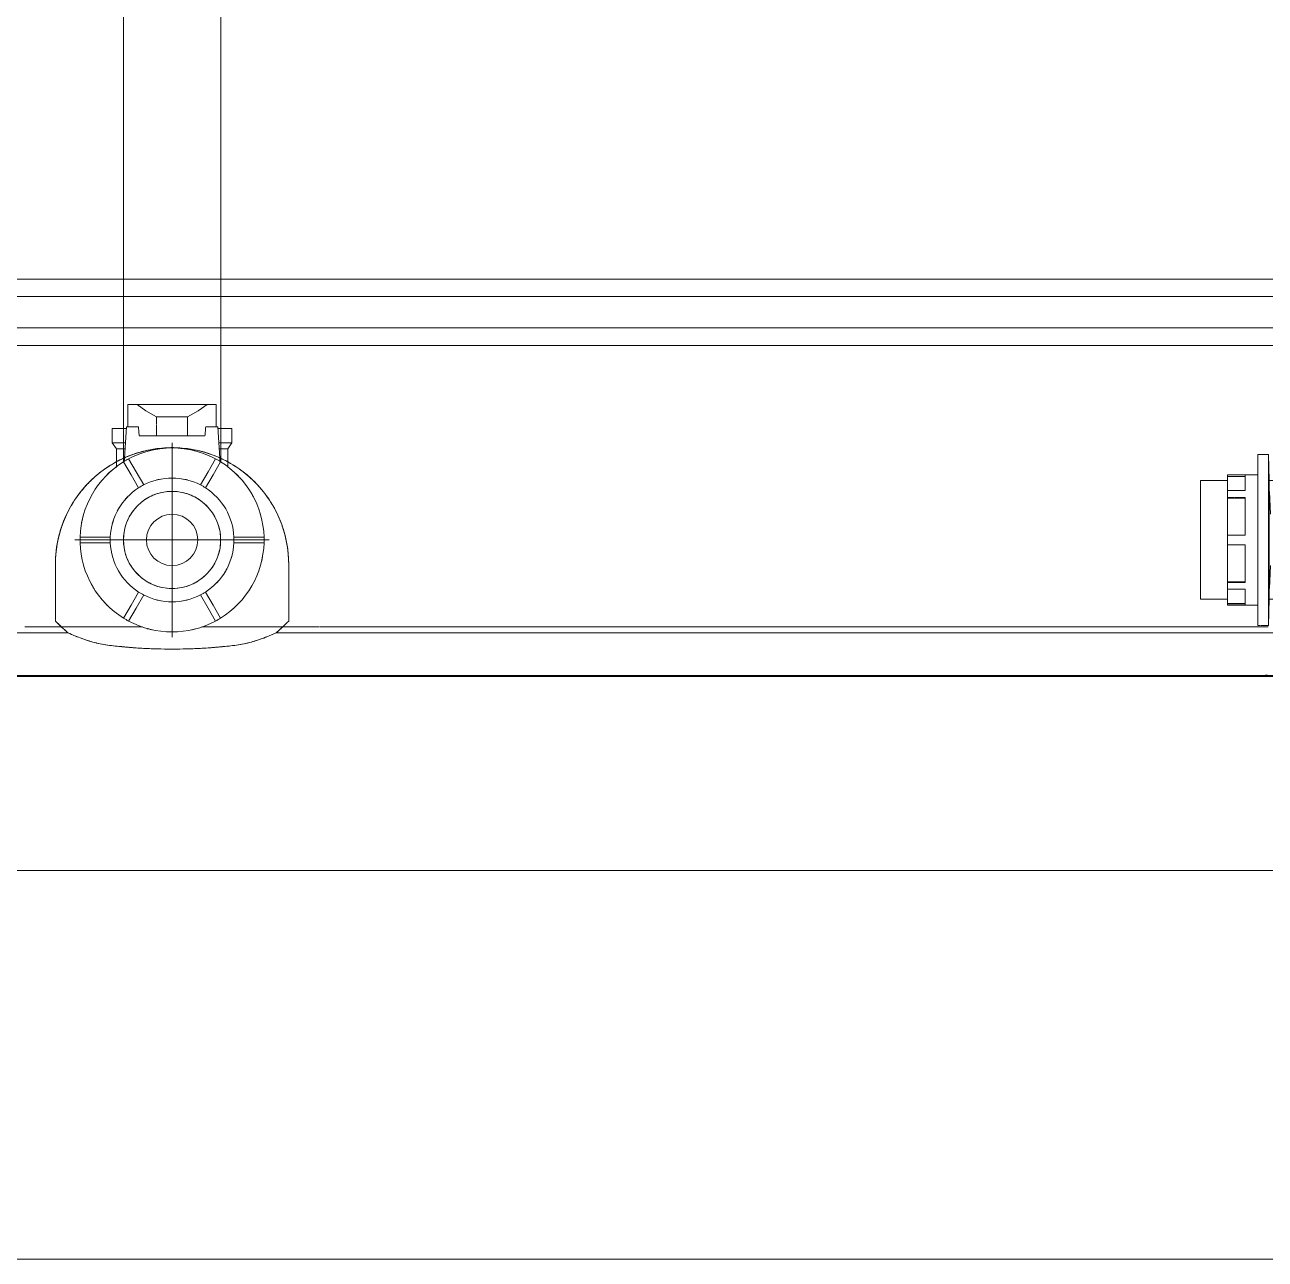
# Model space of a CAD drawing. Header units: metres. Extents: x 15 to 69.3, y -12.4 to 16.4.
# Drawn here: x 25.95 to 26.588, y 2.45 to 3.085 of the extents above; entities that cross this region are included whole.
import ezdxf

# ---------------------------------------------------------------- set-up
doc = ezdxf.new("R2010")
doc.units = ezdxf.units.M
doc.layers.add('1095_ARQ_BASE_COBERTA_dwg', color=7, linetype='Continuous', lineweight=5, true_color=0x767676)
doc.layers.add('A-FLOR', color=7, linetype='Continuous', lineweight=9, true_color=0x007f00)
for name, color, linetype, lineweight in [('A-WALL', 7, 'Continuous', 9), ('KIRYA - PAREDE', 7, 'Continuous', 40), ('KIRYA - PAREDE VISTA', 7, 'Continuous', 15), ('KIRYA - PISO', 7, 'Continuous', 5), ('P-PIPE', 7, 'Continuous', 5), ('P-PIPE-CNTR', 7, 'Continuous', 5), ('P-SANR-FIXT', 7, 'Continuous', 5), ('VEGETAÇÃO', 7, 'Continuous', 5)]:
    doc.layers.add(name, color=color, linetype=linetype, lineweight=lineweight)

# ---------------------------------------------------------------- blocks, each defined once
blk = doc.blocks.new('1095_ARQ_BASE_COBERTA_dwg_A$C015C14DD-V19-AA')
at = {"layer": 'VEGETAÇÃO'}
for p, q in [((-14.60101, 2.75), (-14.94058, 2.75)), ((-14.56266, 2.75), (-14.76231, 2.75)), ((-14.60101, 2.75), (-14.49532, 2.75))]:
    blk.add_line(p, q, dxfattribs=at)
at = {"layer": 'VEGETAÇÃO', "flags": 128}
for points in [[(-15.21619, 2.75), (-14.941, 2.75), (-14.66674, 2.75)], [(-15.15952, 2.75), (-14.88434, 2.75), (-14.61008, 2.75)], [(-15.08296, 2.75), (-14.97878, 2.75), (-14.6392, 2.75)], [(-15.04519, 2.75), (-14.941, 2.75), (-14.60143, 2.75)], [(-15.03503, 2.75), (-14.69545, 2.75), (-14.96971, 2.75)], [(-14.98952, 2.75), (-14.71434, 2.75), (-14.44008, 2.75)], [(-14.98852, 2.75), (-14.88434, 2.75), (-14.54476, 2.75)], [(-14.70989, 2.75), (-14.98415, 2.75), (-14.64457, 2.75)], [(-14.98008, 2.75), (-14.70489, 2.75), (-14.43063, 2.75)], [(-14.97836, 2.75), (-14.63878, 2.75), (-14.91304, 2.75)], [(-14.97064, 2.75), (-14.69545, 2.75), (-14.42119, 2.75)], [(-14.68678, 2.75), (-14.96197, 2.75), (-14.85628, 2.75)], [(-14.68771, 2.75), (-14.96197, 2.75), (-14.62239, 2.75)], [(-14.66582, 2.75), (-14.941, 2.75), (-14.83532, 2.75)], [(-14.94058, 2.75), (-14.60101, 2.75), (-14.87527, 2.75)], [(-14.91397, 2.75), (-14.63878, 2.75), (-14.36452, 2.75)], [(-14.83785, 2.75), (-14.56266, 2.75), (-14.90224, 2.75)], [(-14.62023, 2.75), (-14.89541, 2.75), (-14.78973, 2.75)], [(-14.62116, 2.75), (-14.89541, 2.75), (-14.55584, 2.75)], [(-14.60915, 2.75), (-14.88434, 2.75), (-14.77865, 2.75)], [(-14.87619, 2.75), (-14.60101, 2.75), (-14.32675, 2.75)], [(-14.87619, 2.75), (-14.60101, 2.75), (-14.32675, 2.75)], [(-14.87527, 2.75), (-14.60101, 2.75), (-14.70519, 2.75)], [(-14.85558, 2.75), (-14.51601, 2.75), (-14.79027, 2.75)], [(-14.66685, 2.75), (-14.56266, 2.75), (-14.83692, 2.75)], [(-14.81852, 2.75), (-14.71434, 2.75), (-14.37476, 2.75)], [(-14.80908, 2.75), (-14.70489, 2.75), (-14.36532, 2.75)], [(-14.79963, 2.75), (-14.69545, 2.75), (-14.35587, 2.75)], [(-14.79892, 2.75), (-14.45934, 2.75), (-14.7336, 2.75)], [(-14.79892, 2.75), (-14.45934, 2.75), (-14.7336, 2.75)], [(-14.79119, 2.75), (-14.51601, 2.75), (-14.24175, 2.75)], [(-14.48713, 2.75), (-14.76231, 2.75), (-14.65663, 2.75)], [(-14.48805, 2.75), (-14.76231, 2.75), (-14.42274, 2.75)], [(-14.74297, 2.75), (-14.63878, 2.75), (-14.29921, 2.75)], [(-14.73453, 2.75), (-14.45934, 2.75), (-14.18508, 2.75)], [(-14.73453, 2.75), (-14.45934, 2.75), (-14.18508, 2.75)], [(-14.73281, 2.75), (-14.39323, 2.75), (-14.66749, 2.75)], [(-14.66038, 2.75), (-14.38519, 2.75), (-14.72477, 2.75)], [(-14.72336, 2.75), (-14.38379, 2.75), (-14.65805, 2.75)], [(-14.43915, 2.75), (-14.71434, 2.75), (-14.60865, 2.75)], [(-14.70519, 2.75), (-14.60101, 2.75), (-14.26143, 2.75)], [(-14.42971, 2.75), (-14.70489, 2.75), (-14.59921, 2.75)], [(-14.42026, 2.75), (-14.69545, 2.75), (-14.58976, 2.75)], [(-14.69503, 2.75), (-14.35545, 2.75), (-14.62971, 2.75)], [(-14.61601, 2.75), (-14.34083, 2.75), (-14.6804, 2.75)], [(-14.61601, 2.75), (-14.34083, 2.75), (-14.6804, 2.75)], [(-14.66842, 2.75), (-14.39323, 2.75), (-14.11897, 2.75)], [(-14.48938, 2.75), (-14.38519, 2.75), (-14.65945, 2.75)], [(-14.65897, 2.75), (-14.38379, 2.75), (-14.10953, 2.75)], [(-14.3636, 2.75), (-14.63878, 2.75), (-14.5331, 2.75)], [(-14.63064, 2.75), (-14.35545, 2.75), (-14.08119, 2.75)], [(-14.62019, 2.75), (-14.51601, 2.75), (-14.17643, 2.75)], [(-14.44501, 2.75), (-14.34083, 2.75), (-14.61509, 2.75)], [(-14.44501, 2.75), (-14.34083, 2.75), (-14.61509, 2.75)], [(-14.61003, 2.75), (-14.27045, 2.75), (-14.54471, 2.75)], [(-14.26143, 2.75), (-14.60101, 2.75), (-14.32582, 2.75)], [(-14.32582, 2.75), (-14.60101, 2.75), (-14.49532, 2.75)], [(-14.60059, 2.75), (-14.26101, 2.75), (-14.53527, 2.75)], [(-14.52728, 2.75), (-14.25209, 2.75), (-14.59167, 2.75)], [(-14.56353, 2.75), (-14.45934, 2.75), (-14.11976, 2.75)], [(-14.56353, 2.75), (-14.45934, 2.75), (-14.11976, 2.75)], [(-14.56281, 2.75), (-14.22323, 2.75), (-14.49749, 2.75)], [(-14.28748, 2.75), (-14.56266, 2.75), (-14.45698, 2.75)], [(-14.2884, 2.75), (-14.56266, 2.75), (-14.22309, 2.75)], [(-14.54048, 2.75), (-14.49611, 2.75), (-14.56266, 2.75)], [(-14.54564, 2.75), (-14.27045, 2.75), (-13.99619, 2.75)], [(-14.5362, 2.75), (-14.26101, 2.75), (-13.98675, 2.75)], [(-14.35628, 2.75), (-14.25209, 2.75), (-14.52635, 2.75)], [(-14.24082, 2.75), (-14.51601, 2.75), (-14.41032, 2.75)], [(-14.49842, 2.75), (-14.22323, 2.75), (-13.94897, 2.75)], [(-14.49741, 2.75), (-14.39323, 2.75), (-14.05365, 2.75)], [(-14.48797, 2.75), (-14.38379, 2.75), (-14.04421, 2.75)], [(-14.45964, 2.75), (-14.35545, 2.75), (-14.01588, 2.75)], [(-14.18415, 2.75), (-14.45934, 2.75), (-14.35366, 2.75)], [(-14.18415, 2.75), (-14.45934, 2.75), (-14.35366, 2.75)], [(-14.44948, 2.75), (-14.1099, 2.75), (-14.38416, 2.75)], [(-14.11804, 2.75), (-14.39323, 2.75), (-14.28755, 2.75)], [(-14.11001, 2.75), (-14.38519, 2.75), (-14.27951, 2.75)], [(-14.11093, 2.75), (-14.38519, 2.75), (-14.04562, 2.75)], [(-14.38509, 2.75), (-14.1099, 2.75), (-13.83564, 2.75)], [(-14.1086, 2.75), (-14.38379, 2.75), (-14.2781, 2.75)], [(-14.37464, 2.75), (-14.27045, 2.75), (-13.93088, 2.75)], [(-14.30544, 2.75), (-14.03026, 2.75), (-14.36983, 2.75)], [(-14.36519, 2.75), (-14.26101, 2.75), (-13.92143, 2.75)], [(-14.08027, 2.75), (-14.35545, 2.75), (-14.24977, 2.75)], [(-14.06564, 2.75), (-14.34083, 2.75), (-14.23514, 2.75)], [(-14.06657, 2.75), (-14.34083, 2.75), (-14.00125, 2.75)], [(-14.06564, 2.75), (-14.34083, 2.75), (-14.23514, 2.75)], [(-14.06657, 2.75), (-14.34083, 2.75), (-14.00125, 2.75)], [(-14.32742, 2.75), (-14.22323, 2.75), (-13.88366, 2.75)], [(-14.13444, 2.75), (-14.03026, 2.75), (-14.30452, 2.75)], [(-13.99527, 2.75), (-14.27045, 2.75), (-14.16477, 2.75)], [(-13.98582, 2.75), (-14.26101, 2.75), (-14.15532, 2.75)], [(-13.97691, 2.75), (-14.25209, 2.75), (-14.14641, 2.75)], [(-13.97783, 2.75), (-14.25209, 2.75), (-13.91252, 2.75)], [(-13.94805, 2.75), (-14.22323, 2.75), (-14.11755, 2.75)], [(-14.21408, 2.75), (-14.1099, 2.75), (-13.77032, 2.75)], [(-13.83471, 2.75), (-14.1099, 2.75), (-14.00421, 2.75)]]:
    blk.add_lwpolyline(points, dxfattribs=at)
blk = doc.blocks.new('1095_ARQ_BASE_COBERTA_dwg-3608433-AA')
at = {"layer": 'KIRYA - PAREDE'}
blk.add_line((-13.86098, 2.75), (-15.98629, 2.75), dxfattribs=at)
at = {"layer": 'KIRYA - PAREDE VISTA'}
for p, q in [((-13.46031, 2.75), (-15.98629, 2.75)), ((-14.71362, 2.75), (-14.01362, 2.75)), ((-14.01362, 2.75), (-14.71362, 2.75)), ((-14.61362, 2.75), (-14.11362, 2.75)), ((-14.11362, 2.75), (-14.61362, 2.75)), ((-14.35218, 2.75), (-14.52125, 2.75)), ((-14.18311, 2.75), (-14.52125, 2.75)), ((-14.35218, 2.75), (-14.52125, 2.75)), ((-14.18311, 2.75), (-14.52125, 2.75)), ((-14.18311, 2.75), (-14.35218, 2.75)), ((-14.18311, 2.75), (-14.35218, 2.75)), ((-14.09111, 2.75), (-11.81796, 2.75)), ((-11.81796, 2.75), (-14.07019, 2.75))]:
    blk.add_line(p, q, dxfattribs=at)
at = {"layer": 'KIRYA - PAREDE VISTA', "color": 253, "true_color": 0xa6a6a6}
for p, q in [((-14.58614, 2.75), (-15.18542, 2.75)), ((-15.1645, 2.75), (-14.58614, 2.75)), ((-14.58599, 2.75), (-14.09111, 2.75)), ((-14.07019, 2.75), (-14.58599, 2.75))]:
    blk.add_line(p, q, dxfattribs=at)
at = {"layer": 'KIRYA - PISO'}
for p, q in [((-11.81764, 2.75), (-15.98641, 2.75)), ((-11.81796, 2.75), (-15.98629, 2.75)), ((-11.81796, 2.75), (-15.98629, 2.75)), ((-11.81796, 2.75), (-15.98629, 2.75)), ((-11.81796, 2.75), (-15.98629, 2.75)), ((-11.8178, 2.75), (-15.5673, 2.75))]:
    blk.add_line(p, q, dxfattribs=at)
at = {"layer": 'KIRYA - PISO', "flags": 128}
blk.add_lwpolyline([(-11.81796, 2.75), (-15.81001, 2.75), (-15.98629, 2.75)], dxfattribs=at)
blk.add_blockref('1095_ARQ_BASE_COBERTA_dwg_A$C015C14DD-V19-AA', (0, 0))
blk = doc.blocks.new('Caixa d_água de polietileno 1000 a 5000 Litros - Fortlev - 1000 L-3619391-AA')
at = {"layer": 'P-SANR-FIXT', "color": 254, "true_color": 0xd2d2d2}
for p, q in [((-14.08479, 2.95423), (-15.07896, 2.95423)), ((-14.67039, 2.95423), (-14.79599, 2.95423)), ((-14.58522, 2.95423), (-14.67039, 2.95423)), ((-14.03085, 2.95423), (-14.58522, 2.95423)), ((-14.05503, 2.95423), (-14.08479, 2.95423)), ((-15.20784, 2.92914), (-14.66919, 2.92914)), ((-15.20784, 2.92914), (-14.24796, 2.92914)), ((-14.66919, 2.92914), (-14.62781, 2.92914)), ((-14.62781, 2.92914), (-14.42511, 2.92914)), ((-14.42511, 2.92914), (-14.34983, 2.92914)), ((-14.34983, 2.92914), (-14.31422, 2.92914)), ((-14.31422, 2.92914), (-14.13985, 2.92914)), ((-14.24796, 2.92914), (-14.16346, 2.92914)), ((-14.16346, 2.92914), (-14.09736, 2.92914)), ((-14.13985, 2.92914), (-14.09736, 2.92914)), ((-14.09732, 2.92914), (-14.08434, 2.92914)), ((-14.09732, 2.92914), (-14.04777, 2.92914)), ((-14.08434, 2.92914), (-14.05368, 2.92914)), ((-14.68781, 2.80748), (-14.68781, 2.77823)), ((-14.56781, 2.77823), (-14.56781, 2.80748)), ((-14.68481, 2.77534), (-14.70353, 2.77534)), ((-14.68481, 2.77534), (-14.70353, 2.77534)), ((-14.64314, 2.77534), (-14.68467, 2.77534)), ((-14.64314, 2.77534), (-14.68467, 2.77534)), ((-14.57094, 2.77534), (-14.61248, 2.77534)), ((-14.58567, 2.77534), (-14.61248, 2.77534)), ((-14.57094, 2.77534), (-14.58567, 2.77534)), ((-14.55339, 2.77534), (-14.5708, 2.77534)), ((-14.55339, 2.77534), (-14.5708, 2.77534)), ((-14.55208, 2.77534), (-14.55315, 2.77534)), ((-14.55208, 2.77534), (-14.55315, 2.77534)), ((-14.07911, 2.77534), (-14.55179, 2.77534)), ((-14.54377, 2.77534), (-14.55179, 2.77534)), ((-14.31019, 2.77534), (-14.54377, 2.77534)), ((-14.10294, 2.77534), (-14.31019, 2.77534)), ((-14.08902, 2.77534), (-14.10294, 2.77534)), ((-14.07911, 2.77534), (-14.08902, 2.77534)), ((-14.06752, 2.77534), (-14.07886, 2.77534)), ((-14.06752, 2.77534), (-14.07886, 2.77534)), ((-14.06397, 2.77534), (-14.0673, 2.77534)), ((-14.06397, 2.77534), (-14.0673, 2.77534))]:
    blk.add_line(p, q, dxfattribs=at)
at = {"layer": 'P-SANR-FIXT', "color": 8, "true_color": 0x808080}
for p, q in [((-15.24281, 2.94521), (-14.01281, 2.94521)), ((-14.02981, 2.92), (-15.2258, 2.92)), ((-14.68135, 2.77225), (-15.20781, 2.77225)), ((-14.04781, 2.77225), (-14.57426, 2.77225))]:
    blk.add_line(p, q, dxfattribs=at)
at = {"layer": 'P-SANR-FIXT', "color": 7, "true_color": 0xf9f9f9}
for p, q in [((-15.07463, 2.94521), (-14.49708, 2.94521)), ((-14.49708, 2.94521), (-14.35787, 2.94521)), ((-14.35778, 2.94521), (-14.33307, 2.94521)), ((-14.33307, 2.94521), (-14.03772, 2.94521)), ((-14.62781, 2.92), (-14.83678, 2.92)), ((-14.0546, 2.92), (-14.62781, 2.92)), ((-14.68781, 2.77823), (-14.68781, 2.80748)), ((-14.56781, 2.80748), (-14.56781, 2.77823)), ((-14.68135, 2.77225), (-14.95491, 2.77225)), ((-14.55072, 2.77225), (-14.57426, 2.77225)), ((-14.36389, 2.77225), (-14.55056, 2.77225)), ((-14.21594, 2.77225), (-14.36389, 2.77225)), ((-14.0813, 2.77225), (-14.21589, 2.77225)), ((-14.07803, 2.77225), (-14.08111, 2.77225)), ((-14.06579, 2.77225), (-14.07785, 2.77225))]:
    blk.add_line(p, q, dxfattribs=at)
at = {"layer": 'P-SANR-FIXT', "color": 7, "true_color": 0xf9f9f9, "flags": 128}
for points in [[(-14.68781, 2.80748), (-14.68781, 2.79286), (-14.68781, 2.77823)], [(-14.56781, 2.77823), (-14.56781, 2.79286), (-14.56781, 2.80748)]]:
    blk.add_lwpolyline(points, dxfattribs=at)
at = {"layer": 'P-SANR-FIXT', "color": 8, "true_color": 0x808080, "flags": 128}
for points in [[(-14.68781, 2.77823), (-14.68781, 2.79286), (-14.68781, 2.80748)], [(-14.56781, 2.80748), (-14.56781, 2.79286), (-14.56781, 2.77823)], [(-14.06451, 2.75065), (-14.06549, 2.75045), (-14.06648, 2.75028), (-14.06747, 2.75015), (-14.06846, 2.75006), (-14.06946, 2.75001), (-14.07019, 2.75)], [(-14.72258, 2.75), (-14.70053, 2.75), (-14.67837, 2.75), (-14.65612, 2.75), (-14.63383, 2.75), (-14.61152, 2.75), (-14.58925, 2.75), (-14.56703, 2.75), (-14.54492, 2.75), (-14.52293, 2.75), (-14.50111, 2.75), (-14.4795, 2.75), (-14.45812, 2.75), (-14.43702, 2.75), (-14.41622, 2.75), (-14.39576, 2.75), (-14.37566, 2.75), (-14.35598, 2.75), (-14.33672, 2.75), (-14.31794, 2.75), (-14.29965, 2.75), (-14.28188, 2.75), (-14.26467, 2.75), (-14.24804, 2.75), (-14.23201, 2.75), (-14.21662, 2.75), (-14.20189, 2.75), (-14.18784, 2.75), (-14.17449, 2.75), (-14.16187, 2.75), (-14.14999, 2.75), (-14.13888, 2.75), (-14.12855, 2.75), (-14.11901, 2.75), (-14.1103, 2.75), (-14.10241, 2.75), (-14.09536, 2.75), (-14.08916, 2.75), (-14.08382, 2.75), (-14.07936, 2.75), (-14.07577, 2.75), (-14.07306, 2.75), (-14.07125, 2.75), (-14.07032, 2.75), (-14.07019, 2.75)], [(-14.07019, 2.75), (-14.07063, 2.75), (-14.07197, 2.75), (-14.0742, 2.75), (-14.07642, 2.75)]]:
    blk.add_lwpolyline(points, dxfattribs=at)
at = {"layer": 'P-SANR-FIXT', "color": 254, "true_color": 0xd2d2d2, "flags": 128}
for points in [[(-14.58614, 2.75), (-14.59949, 2.75), (-14.62179, 2.75), (-14.64409, 2.75), (-14.66636, 2.75), (-14.68858, 2.75), (-14.7107, 2.75)], [(-14.42575, 2.75), (-14.44669, 2.75), (-14.46793, 2.75), (-14.48942, 2.75), (-14.51113, 2.75), (-14.53303, 2.75), (-14.55508, 2.75), (-14.57725, 2.75), (-14.58599, 2.75)], [(-14.07642, 2.75), (-14.07731, 2.75), (-14.0813, 2.75), (-14.08617, 2.75), (-14.0919, 2.75), (-14.09849, 2.75), (-14.10593, 2.75), (-14.11421, 2.75), (-14.1233, 2.75), (-14.1332, 2.75), (-14.14389, 2.75), (-14.15536, 2.75), (-14.16758, 2.75), (-14.18054, 2.75), (-14.19422, 2.75), (-14.20859, 2.75), (-14.22362, 2.75), (-14.23931, 2.75), (-14.25562, 2.75), (-14.27252, 2.75), (-14.28999, 2.75), (-14.308, 2.75), (-14.32652, 2.75), (-14.34553, 2.75), (-14.36498, 2.75), (-14.38486, 2.75), (-14.40513, 2.75), (-14.42575, 2.75)]]:
    blk.add_lwpolyline(points, dxfattribs=at)
at = {"layer": 'P-SANR-FIXT', "color": 254, "true_color": 0xd2d2d2}
for start, end in [(103.33137, 106.70585), (75, 76.67116), (73.29508, 75), (133.35604, 136.69563), (45, 46.64526), (43.30735, 45), (163.37091, 166.6069), (13.39297, 16.63035)]:
    blk.add_arc((-14.62781, 2.80748), 0.06, start, end, dxfattribs=at)
at = {"layer": 'P-SANR-FIXT', "color": 7, "true_color": 0xf9f9f9}
for start, end in [(103.33137, 106.70585), (73.29508, 76.67116), (133.35604, 136.69563), (45.79671, 46.64526), (43.30735, 45.73848), (163.37091, 166.6069), (13.39297, 16.63035)]:
    blk.add_arc((-14.62781, 2.80748), 0.06, start, end, dxfattribs=at)
at = {"layer": 'P-SANR-FIXT', "color": 8, "true_color": 0x808080}
for start, end in [(98.07202, 103.33137), (90.00471, 92.65083), (87.34941, 90), (76.67116, 81.9272), (120.13246, 133.35604), (106.70585, 120), (60, 73.29508), (46.64526, 59.87311), (136.69563, 150), (30, 43.30735), (150.06926, 163.37091), (16.63035, 29.93812), (166.6069, 180), (360, 13.39297)]:
    blk.add_arc((-14.62781, 2.80748), 0.06, start, end, dxfattribs=at)
at = {"layer": 'P-SANR-FIXT', "color": 7, "true_color": 0xefefef}
for start, end in [(98.07202, 103.33137), (90.00471, 92.65083), (87.34941, 90), (76.67116, 81.9272), (120.13246, 133.35604), (113.12429, 120), (106.70585, 113.07108), (60, 73.29508), (46.64526, 59.87311), (136.69563, 150), (30, 43.30735), (150.06926, 159.80739), (16.63035, 29.93812), (159.9564, 163.37091), (166.6069, 180), (0, 13.39297)]:
    blk.add_arc((-14.62781, 2.80748), 0.06, start, end, dxfattribs=at)
at = {"layer": 'P-SANR-FIXT', "color": 8, "true_color": 0x808080}
for points, knots in [([(-14.68781, 2.80748), (-14.68781, 2.81446), (-14.68596, 2.82491), (-14.68007, 2.83757), (-14.67408, 2.84615), (-14.66667, 2.85359), (-14.65521, 2.86166), (-14.63853, 2.86778), (-14.61709, 2.86779), (-14.60041, 2.86166), (-14.58895, 2.8536), (-14.58154, 2.84616), (-14.57555, 2.83757), (-14.56965, 2.82492), (-14.56781, 2.81446), (-14.56781, 2.80748)], [-1, -1, -1, -1, -0.888889, -0.833333, -0.777778, -0.722222, -0.666667, -0.555556, -0.444444, -0.333333, -0.277778, -0.222222, -0.166667, -0.111111, 0, 0, 0, 0]), ([(-14.57426, 2.77225), (-14.57666, 2.77111), (-14.5803, 2.76959), (-14.58524, 2.76797), (-14.58899, 2.76694), (-14.5928, 2.76616), (-14.59667, 2.76562), (-14.59991, 2.76529), (-14.60251, 2.76505), (-14.60445, 2.76486), (-14.6064, 2.76468), (-14.60899, 2.76447), (-14.61355, 2.76419), (-14.62268, 2.76383), (-14.63307, 2.76383), (-14.64218, 2.76419), (-14.64673, 2.76448), (-14.64933, 2.76469), (-14.65127, 2.76487), (-14.65321, 2.76506), (-14.65582, 2.7653), (-14.65907, 2.76564), (-14.66295, 2.76618), (-14.66676, 2.76696), (-14.67048, 2.76799), (-14.67539, 2.76961), (-14.67899, 2.77111), (-14.68135, 2.77225)], [-1, -1, -1, -1, -0.928571, -0.892857, -0.857143, -0.821429, -0.785714, -0.75, -0.732143, -0.714286, -0.696429, -0.678571, -0.642857, -0.571429, -0.428571, -0.357143, -0.321429, -0.303571, -0.285714, -0.267857, -0.25, -0.214286, -0.178571, -0.142857, -0.107143, -0.071429, 0, 0, 0, 0])]:
    blk.add_open_spline(points, degree=3, knots=knots, dxfattribs=at)
at = {"layer": 'P-SANR-FIXT', "color": 7, "true_color": 0xf9f9f9}
for points in [[(-14.64166, 2.86586), (-14.6428, 2.86559), (-14.64392, 2.86529), (-14.64504, 2.86495)], [(-14.61057, 2.86495), (-14.61169, 2.86529), (-14.61282, 2.86559), (-14.61395, 2.86586)], [(-14.66901, 2.85109), (-14.66985, 2.8503), (-14.67067, 2.84949), (-14.67146, 2.84865)], [(-14.58588, 2.8504), (-14.58612, 2.85064), (-14.58636, 2.85087), (-14.5866, 2.8511)], [(-14.58416, 2.84865), (-14.5847, 2.84923), (-14.58526, 2.8498), (-14.58583, 2.85036)], [(-14.68584, 2.82273), (-14.68596, 2.82225), (-14.68608, 2.82178), (-14.68619, 2.8213)], [(-14.68531, 2.82459), (-14.68549, 2.82399), (-14.68566, 2.82339), (-14.68582, 2.82279)], [(-14.56979, 2.82279), (-14.56995, 2.82339), (-14.57012, 2.82399), (-14.5703, 2.82459)], [(-14.56942, 2.8213), (-14.56953, 2.82177), (-14.56965, 2.82225), (-14.56978, 2.82273)], [(-14.68781, 2.77823), (-14.68681, 2.77725), (-14.6858, 2.77629), (-14.68478, 2.77534)], [(-14.57083, 2.77534), (-14.56981, 2.77629), (-14.5688, 2.77725), (-14.56781, 2.77823)], [(-14.68462, 2.77519), (-14.684, 2.77462), (-14.68338, 2.77405), (-14.68275, 2.77348)], [(-14.68247, 2.77323), (-14.6821, 2.7729), (-14.68173, 2.77257), (-14.68135, 2.77225)], [(-14.68135, 2.77225), (-14.67931, 2.77127), (-14.67724, 2.7704), (-14.67516, 2.76961)], [(-14.58041, 2.76962), (-14.58006, 2.76975), (-14.5797, 2.76989), (-14.57935, 2.77003)], [(-14.57914, 2.77011), (-14.5775, 2.77076), (-14.57587, 2.77147), (-14.57426, 2.77225)], [(-14.57426, 2.77225), (-14.57381, 2.77264), (-14.57335, 2.77305), (-14.5729, 2.77345)], [(-14.57286, 2.77348), (-14.57224, 2.77405), (-14.57161, 2.77462), (-14.57099, 2.77519)]]:
    blk.add_open_spline(points, degree=3, dxfattribs=at)
at = {"layer": 'P-SANR-FIXT', "color": 7, "true_color": 0xefefef}
for points, knots in [([(-14.62781, 2.86748), (-14.63132, 2.86748), (-14.63599, 2.86707), (-14.64055, 2.86613), (-14.64166, 2.86586)], [-0.5, -0.5, -0.5, -0.5, -0.44444444, -0.4262688, -0.4262688, -0.4262688, -0.4262688]), ([(-14.61395, 2.86586), (-14.61507, 2.86613), (-14.61963, 2.86707), (-14.62429, 2.86748), (-14.62781, 2.86748)], [-0.57376244, -0.57376244, -0.57376244, -0.57376244, -0.55555556, -0.50002583, -0.50002583, -0.50002583, -0.50002583]), ([(-14.65134, 2.86267), (-14.6536, 2.86171), (-14.65893, 2.85904), (-14.66474, 2.85495), (-14.66819, 2.85187), (-14.66901, 2.85109)], [-0.3723245, -0.3723245, -0.3723245, -0.3723245, -0.3333333, -0.2777778, -0.2597015, -0.2597015, -0.2597015, -0.2597015]), ([(-14.5866, 2.8511), (-14.58743, 2.85188), (-14.59088, 2.85496), (-14.59852, 2.86033), (-14.60608, 2.8636), (-14.61057, 2.86495)], [-0.7403421, -0.7403421, -0.7403421, -0.7403421, -0.7222222, -0.6666667, -0.5922565, -0.5922565, -0.5922565, -0.5922565]), ([(-14.67146, 2.84865), (-14.67228, 2.84777), (-14.67539, 2.84427), (-14.68007, 2.83757), (-14.68352, 2.83016), (-14.68498, 2.82573), (-14.68531, 2.82459)], [-0.2413095, -0.2413095, -0.2413095, -0.2413095, -0.2222222, -0.1666667, -0.1111111, -0.0921567, -0.0921567, -0.0921567, -0.0921567]), ([(-14.5703, 2.82459), (-14.57064, 2.82573), (-14.5721, 2.83017), (-14.57555, 2.83757), (-14.58023, 2.84428), (-14.58334, 2.84778), (-14.58416, 2.84865)], [-0.9078528, -0.9078528, -0.9078528, -0.9078528, -0.8888889, -0.8333333, -0.7777778, -0.7587299, -0.7587299, -0.7587299, -0.7587299]), ([(-14.67516, 2.76961), (-14.6748, 2.76948), (-14.67321, 2.7689), (-14.67037, 2.76797), (-14.66788, 2.76728), (-14.66662, 2.76698)], [-0.93909683, -0.93909683, -0.93909683, -0.93909683, -0.92857143, -0.89285714, -0.85714286, -0.85714286, -0.85714286, -0.85714286]), ([(-14.58887, 2.767), (-14.58761, 2.76731), (-14.58513, 2.76799), (-14.58232, 2.76892), (-14.58076, 2.76949), (-14.58041, 2.76962)], [-0.14285714, -0.14285714, -0.14285714, -0.14285714, -0.10714286, -0.07142857, -0.06119618, -0.06119618, -0.06119618, -0.06119618]), ([(-14.66662, 2.76698), (-14.66536, 2.76668), (-14.66282, 2.76616), (-14.65895, 2.76562), (-14.6557, 2.76529), (-14.6531, 2.76505), (-14.65181, 2.76492), (-14.65116, 2.76486)], [-0.8571429, -0.8571429, -0.8571429, -0.8571429, -0.8214286, -0.7857143, -0.75, -0.7321429, -0.7142857, -0.7142857, -0.7142857, -0.7142857]), ([(-14.65116, 2.76486), (-14.65051, 2.7648), (-14.64922, 2.76468), (-14.64662, 2.76447), (-14.64206, 2.76419), (-14.63815, 2.76403), (-14.63555, 2.76397)], [-0.7142857, -0.7142857, -0.7142857, -0.7142857, -0.6964286, -0.6785714, -0.6428571, -0.5714286, -0.5714286, -0.5714286, -0.5714286]), ([(-14.61994, 2.76397), (-14.61734, 2.76404), (-14.61343, 2.76419), (-14.60888, 2.76448), (-14.60629, 2.76469), (-14.60499, 2.76481), (-14.60434, 2.76487)], [-0.4285714, -0.4285714, -0.4285714, -0.4285714, -0.3571429, -0.3214286, -0.3035714, -0.2857143, -0.2857143, -0.2857143, -0.2857143]), ([(-14.60434, 2.76487), (-14.60369, 2.76493), (-14.6024, 2.76506), (-14.59979, 2.7653), (-14.59654, 2.76564), (-14.59266, 2.76618), (-14.59012, 2.7667), (-14.58887, 2.767)], [-0.2857143, -0.2857143, -0.2857143, -0.2857143, -0.2678571, -0.25, -0.2142857, -0.1785714, -0.1428571, -0.1428571, -0.1428571, -0.1428571])]:
    blk.add_open_spline(points, degree=3, knots=knots, dxfattribs=at)
for points in [[(-14.64504, 2.86495), (-14.64713, 2.86432), (-14.64919, 2.86358), (-14.6512, 2.86273)], [(-14.68619, 2.8213), (-14.68726, 2.81678), (-14.68781, 2.81213), (-14.68781, 2.80748)], [(-14.56781, 2.80748), (-14.56781, 2.81213), (-14.56835, 2.81678), (-14.56942, 2.8213)], [(-14.63555, 2.76397), (-14.63034, 2.76383), (-14.62514, 2.76383), (-14.61994, 2.76397)]]:
    blk.add_open_spline(points, degree=3, dxfattribs=at)
at = {"layer": 'P-SANR-FIXT', "color": 8, "true_color": 0x808080}
for points in [[(-14.68135, 2.77225), (-14.68246, 2.77321), (-14.68463, 2.77518), (-14.68676, 2.7772), (-14.68781, 2.77823)], [(-14.56781, 2.77823), (-14.56885, 2.7772), (-14.57098, 2.77518), (-14.57316, 2.77321), (-14.57426, 2.77225)]]:
    blk.add_open_spline(points, degree=3, dxfattribs=at)
blk = doc.blocks.new('Adaptador Soldavel com Anel para Caixa Dagua - Fortlev - Standard-3575439-AA')
at = {"layer": 'P-PIPE', "color": 253, "true_color": 0xa6a6a6}
for p, q in [((-14.04231, 2.86735), (-14.04781, 2.86735)), ((-14.04781, 2.86735), (-14.04781, 2.82)), ((-14.04231, 2.86174), (-14.04231, 2.86735)), ((-14.06381, 2.864), (-14.06931, 2.864)), ((-14.06931, 2.864), (-14.06931, 2.8314)), ((-14.06337, 2.8505), (-14.06381, 2.864)), ((-14.06381, 2.864), (-14.06381, 2.86333)), ((-14.06381, 2.86332), (-14.06381, 2.82)), ((-14.04231, 2.86174), (-14.04231, 2.86024)), ((-14.03775, 2.85591), (-14.04231, 2.86174)), ((-14.04231, 2.82698), (-14.04231, 2.86024)), ((-14.04231, 2.86024), (-14.03788, 2.85458)), ((-14.06931, 2.8535), (-14.08481, 2.8535)), ((-14.08481, 2.8535), (-14.08481, 2.85341)), ((-14.08481, 2.85263), (-14.08481, 2.85341)), ((-14.08481, 2.85341), (-14.07581, 2.85341)), ((-14.08481, 2.85263), (-14.08481, 2.84545)), ((-14.07581, 2.85263), (-14.08481, 2.85263)), ((-14.07581, 2.84536), (-14.07581, 2.85341)), ((-14.08481, 2.8505), (-14.09881, 2.8505)), ((-14.09881, 2.8505), (-14.09881, 2.82)), ((-14.05281, 2.8505), (-14.06337, 2.8505)), ((-14.06337, 2.84641), (-14.06337, 2.8505)), ((-14.06337, 2.82), (-14.06337, 2.84635)), ((-14.04781, 2.85185), (-14.05281, 2.85185)), ((-14.05281, 2.85185), (-14.05281, 2.82)), ((-14.03834, 2.85185), (-14.04231, 2.85185)), ((-14.04231, 2.8468), (-14.03949, 2.8468)), ((-14.08481, 2.84536), (-14.08481, 2.8419)), ((-14.07581, 2.84536), (-14.08481, 2.84536)), ((-14.08481, 2.84157), (-14.08481, 2.8419)), ((-14.08481, 2.8419), (-14.08123, 2.8419)), ((-14.08481, 2.84157), (-14.08481, 2.82246)), ((-14.08123, 2.84157), (-14.08481, 2.84157)), ((-14.07581, 2.84157), (-14.08103, 2.84157)), ((-14.08097, 2.8419), (-14.07581, 2.8419)), ((-14.07581, 2.82245), (-14.07581, 2.8419)), ((-14.06281, 2.8332), (-14.06319, 2.845)), ((-14.06931, 2.83139), (-14.06931, 2.82)), ((-14.08481, 2.82245), (-14.08481, 2.82)), ((-14.07581, 2.82245), (-14.08481, 2.82245)), ((-14.09881, 2.82), (-14.09881, 2.7895)), ((-14.08481, 2.82), (-14.08481, 2.81755)), ((-14.08481, 2.81755), (-14.07583, 2.81755)), ((-14.08481, 2.81754), (-14.08481, 2.79843)), ((-14.07581, 2.7981), (-14.07581, 2.81755)), ((-14.06931, 2.82), (-14.06931, 2.776)), ((-14.06381, 2.82), (-14.06381, 2.776)), ((-14.06337, 2.7895), (-14.06337, 2.82)), ((-14.05281, 2.82), (-14.05281, 2.78815)), ((-14.04781, 2.82), (-14.04781, 2.81314)), ((-14.04781, 2.81288), (-14.04781, 2.79633)), ((-14.06319, 2.795), (-14.06281, 2.8068)), ((-14.08481, 2.7981), (-14.08481, 2.79843)), ((-14.07581, 2.79843), (-14.08481, 2.79843)), ((-14.08481, 2.7981), (-14.08481, 2.79464)), ((-14.07581, 2.7981), (-14.08481, 2.7981)), ((-14.04781, 2.79618), (-14.04781, 2.77309)), ((-14.09881, 2.7895), (-14.08481, 2.7895)), ((-14.08481, 2.79464), (-14.07581, 2.79464)), ((-14.08481, 2.79455), (-14.08481, 2.78737)), ((-14.07581, 2.78659), (-14.07581, 2.79464)), ((-14.06381, 2.776), (-14.06337, 2.7895)), ((-14.06337, 2.7895), (-14.05281, 2.7895)), ((-14.08481, 2.78659), (-14.08481, 2.78737)), ((-14.07581, 2.78737), (-14.08481, 2.78737)), ((-14.08481, 2.78659), (-14.08481, 2.7865)), ((-14.07581, 2.78659), (-14.08481, 2.78659)), ((-14.08481, 2.7865), (-14.06931, 2.7865)), ((-14.05281, 2.78815), (-14.04889, 2.78815)), ((-14.04867, 2.78815), (-14.04802, 2.78815)), ((-14.06931, 2.776), (-14.06785, 2.776)), ((-14.06758, 2.776), (-14.06381, 2.776))]:
    blk.add_line(p, q, dxfattribs=at)
at = {"layer": 'P-PIPE', "color": 254, "true_color": 0xdfdfdf}
blk.add_line((-14.04231, 2.86712), (-14.04231, 2.86735), dxfattribs=at)
at = {"layer": 'P-PIPE'}
for p, q in [((-14.03924, 2.8468), (-14.03181, 2.8468)), ((-14.03181, 2.85185), (-14.03834, 2.85185)), ((-14.03181, 2.8483), (-14.03181, 2.85185)), ((-14.03181, 2.8483), (-14.03181, 2.8468)), ((-14.03181, 2.8215), (-14.03181, 2.8468)), ((-14.04231, 2.8215), (-14.04231, 2.82698)), ((-14.04231, 2.8215), (-14.04231, 2.82)), ((-14.03181, 2.8215), (-14.03181, 2.82)), ((-14.04231, 2.82), (-14.04231, 2.8185)), ((-14.04231, 2.77976), (-14.04231, 2.8185)), ((-14.03181, 2.82), (-14.03181, 2.8185)), ((-14.03181, 2.7932), (-14.03181, 2.8185)), ((-14.03181, 2.7932), (-14.04231, 2.7932)), ((-14.03181, 2.7932), (-14.03181, 2.7917)), ((-14.03181, 2.78815), (-14.03181, 2.7917)), ((-14.04231, 2.78815), (-14.03181, 2.78815)), ((-14.04231, 2.77976), (-14.04231, 2.77826)), ((-14.04231, 2.77265), (-14.04231, 2.77826)), ((-14.04781, 2.77309), (-14.04781, 2.77265)), ((-14.04781, 2.77265), (-14.04231, 2.77265))]:
    blk.add_line(p, q, dxfattribs=at)
at = {"layer": 'P-PIPE', "flags": 128}
for points in [[(-14.03788, 2.85458), (-14.03706, 2.85352), (-14.03181, 2.8468)], [(-14.03181, 2.8483), (-14.03706, 2.85502), (-14.03763, 2.85576)], [(-14.03181, 2.8215), (-14.03706, 2.8215), (-14.04231, 2.8215)], [(-14.04231, 2.8185), (-14.03706, 2.8185), (-14.03181, 2.8185)], [(-14.03181, 2.7932), (-14.03706, 2.78648), (-14.04231, 2.77976)], [(-14.04231, 2.77826), (-14.03706, 2.78498), (-14.03181, 2.7917)]]:
    blk.add_lwpolyline(points, dxfattribs=at)
blk = doc.blocks.new('Adaptador Soldavel com Anel para Caixa Dagua - Fortlev - Standard-V21-AA')
at = {"layer": 'P-PIPE', "color": 254, "true_color": 0xdfdfdf}
for start, end in [(102.63292, 105.79795), (90.01247, 92.12542), (87.87477, 89.98774), (74.20319, 77.36506), (130.5853, 135.44579), (42.62991, 45.79838), (27.87051, 32.12548), (14.19666, 17.37361), (164.56534, 169.34304), (194.19666, 197.37361), (344.56534, 349.34304), (207.87051, 212.12548), (222.62991, 225.79838), (310.5853, 315.44579), (254.20319, 255), (255.32006, 257.36506), (267.87477, 272.12542), (282.63292, 285.79795)]:
    blk.add_arc((-14.62781, 2.82), 0.04735, start, end, dxfattribs=at)
blk = doc.blocks.new('Adaptador Soldavel com Anel para Caixa Dagua - Fortlev - Standard-V22-AA')
at = {"layer": 'P-PIPE', "flags": 128}
for points in [[(-14.65277, 2.86024), (-14.64889, 2.85352), (-14.64501, 2.8468)], [(-14.64241, 2.8483), (-14.64629, 2.85502), (-14.65017, 2.86174)], [(-14.60544, 2.86174), (-14.60932, 2.85502), (-14.6132, 2.8483)], [(-14.6106, 2.8468), (-14.60672, 2.85352), (-14.60284, 2.86024)], [(-14.65962, 2.8215), (-14.66738, 2.8215), (-14.67513, 2.8215)], [(-14.58048, 2.8215), (-14.58824, 2.8215), (-14.59599, 2.8215)], [(-14.67513, 2.8185), (-14.66738, 2.8185), (-14.65962, 2.8185)], [(-14.59599, 2.8185), (-14.58824, 2.8185), (-14.58048, 2.8185)], [(-14.64501, 2.7932), (-14.64889, 2.78648), (-14.65277, 2.77976)], [(-14.65017, 2.77826), (-14.64629, 2.78498), (-14.64241, 2.7917)], [(-14.6132, 2.7917), (-14.60932, 2.78498), (-14.60544, 2.77826)], [(-14.60284, 2.77976), (-14.60672, 2.78648), (-14.6106, 2.7932)]]:
    blk.add_lwpolyline(points, dxfattribs=at)
at = {"layer": 'P-PIPE'}
for radius, start, end in [(0.04735, 96.1679, 118.18462), (0.04735, 102.63292, 105.79795), (0.04735, 85.02262, 94.98014), (0.04735, 87.87477, 92.12542), (0.04735, 61.81538, 83.8313), (0.04735, 74.20319, 77.36506), (0.04735, 121.81538, 178.18462), (0.04735, 118.18462, 121.81538), (0.04735, 58.18462, 61.81538), (0.04735, 1.81538, 58.18462), (0.04735, 130.5853, 135.44579), (0.04735, 42.62991, 45.79838), (0.03185, 122.69939, 177.30061), (0.03185, 117.30061, 122.69939), (0.03185, 62.69939, 117.30061), (0.03185, 100.91917, 104.82264), (0.03185, 103.08071, 104.35416), (0.03185, 87.81077, 92.19008), (0.03185, 88.00576, 91.99494), (0.03185, 75.17813, 79.08125), (0.03185, 75.64584, 76.91832), (0.03185, 57.30061, 62.69939), (0.03185, 2.69939, 57.30061), (0.025, 0, 180), (0.03185, 135.16434, 139.08622), (0.03185, 135.64584, 136.94217), (0.04735, 27.87051, 32.12548), (0.03185, 147.80038, 152.18791), (0.03185, 147.99682, 151.99349), (0.04735, 14.19666, 17.37361), (0.04735, 164.56534, 169.34304), (0.03185, 160.91185, 164.82212), (0.03185, 163.07763, 164.35416), (0.04735, 178.18462, 180), (0.03185, 177.30061, 180), (0.03185, 0, 2.69939), (0.04735, 0, 1.81538), (0.04735, 180, 181.81538), (0.04735, 181.81538, 238.18462), (0.03185, 180, 182.69939), (0.03185, 182.69939, 237.30061), (0.025, 180, 0), (0.03185, 302.69939, 357.30061), (0.04735, 301.81538, 358.18462), (0.03185, 357.30061, 0), (0.04735, 358.18462, 360), (0.04735, 194.19666, 197.37361), (0.03185, 340.91185, 344.82212), (0.03185, 343.07763, 344.35416), (0.04735, 344.56534, 349.34304), (0.03185, 327.80038, 332.18791), (0.03185, 327.99682, 331.99349), (0.04735, 207.87051, 212.12548), (0.03185, 315.16434, 319.08622), (0.03185, 315.64584, 316.94217), (0.03185, 237.30061, 242.69939), (0.03185, 242.69939, 297.30061), (0.03185, 255.17813, 259.08125), (0.03185, 255.64584, 256.91832), (0.03185, 280.91917, 284.82264), (0.03185, 283.08071, 284.35416), (0.03185, 297.30061, 302.69939), (0.04735, 222.62991, 225.79838), (0.03185, 267.81077, 272.19008), (0.03185, 268.00576, 271.99494), (0.04735, 310.5853, 315.44579), (0.04735, 238.18462, 241.81538), (0.04735, 241.81538, 298.18462), (0.04735, 298.18462, 301.81538), (0.04735, 254.20319, 257.36506), (0.04735, 267.87477, 272.12542), (0.04735, 282.63292, 285.79795)]:
    blk.add_arc((-14.62781, 2.82), radius, start, end, dxfattribs=at)
at = {"layer": 'P-PIPE', "color": 253, "true_color": 0xa6a6a6}
for radius, start, end in [(0.04735, 94.98014, 96.1679), (0.04735, 83.8313, 85.02262), (0.03185, 103.08071, 104.35416), (0.03185, 88.00576, 91.99494), (0.03185, 75.64584, 76.91832), (0.03185, 135.64584, 136.94217), (0.025, 120.00544, 137.97843), (0.025, 102.02504, 120), (0.025, 83.35482, 96.64674), (0.025, 60.00887, 77.98016), (0.025, 42.02677, 60), (0.03185, 147.99682, 151.99349), (0.025, 143.3543, 156.64622), (0.0132, 0, 180), (0.025, 23.35534, 36.64727), (0.03185, 163.07763, 164.35416), (0.025, 162.0233, 180), (0.025, 0, 17.97932), (0.025, 180, 197.9767), (0.0132, 180, 0), (0.025, 342.02068, 0), (0.025, 203.35378, 216.6457), (0.025, 323.35273, 336.64466), (0.03185, 343.07763, 344.35416), (0.025, 222.02157, 239.99456), (0.025, 300, 317.97323), (0.03185, 327.99682, 331.99349), (0.025, 240, 257.27645), (0.025, 263.35326, 276.64518), (0.025, 282.49854, 299.99113), (0.03185, 315.64584, 316.94217), (0.03185, 255.64584, 256.91832), (0.03185, 283.08071, 284.35416), (0.03185, 268.00576, 271.99494)]:
    blk.add_arc((-14.62781, 2.82), radius, start, end, dxfattribs=at)
blk = doc.blocks.new('Te_Reducao - Agua Fria_Soldavel - MEP - Tigre - Standard-2111387-AA')
at = {"layer": 'P-PIPE', "color": 254, "true_color": 0xdfdfdf}
for p, q in [((-14.65856, 2.8774), (-14.65856, 2.8699)), ((-14.65155, 2.8774), (-14.65856, 2.8774)), ((-14.5981, 2.8774), (-14.60406, 2.8774)), ((-14.59706, 2.8774), (-14.5981, 2.8774)), ((-14.59706, 2.8699), (-14.59706, 2.8774)), ((-14.65856, 2.8699), (-14.65646, 2.8669)), ((-14.65809, 2.8699), (-14.65856, 2.8699)), ((-14.65216, 2.8699), (-14.65856, 2.8699)), ((-14.65646, 2.8669), (-14.65646, 2.86006)), ((-14.65262, 2.8669), (-14.65646, 2.8669)), ((-14.65212, 2.8669), (-14.65248, 2.8669)), ((-14.60313, 2.8669), (-14.60349, 2.8669)), ((-14.60215, 2.8699), (-14.60345, 2.8699)), ((-14.59916, 2.8669), (-14.60299, 2.8669)), ((-14.60118, 2.8699), (-14.60208, 2.8699)), ((-14.59752, 2.8699), (-14.60118, 2.8699)), ((-14.59916, 2.8669), (-14.59706, 2.8699)), ((-14.59916, 2.86007), (-14.59916, 2.8669)), ((-14.59706, 2.8699), (-14.59752, 2.8699)), ((-14.65646, 2.86), (-14.65646, 2.85726)), ((-14.59916, 2.85741), (-14.59916, 2.86))]:
    blk.add_line(p, q, dxfattribs=at)
blk = doc.blocks.new('AF_Registro Esfera VS Compacto - Soldável - 50 mm-V39-AA')
at = {"layer": 'P-PIPE', "color": 254, "true_color": 0xdfdfdf}
for p, q in [((-14.64582, 2.8896), (-14.65054, 2.8896)), ((-14.65054, 2.87826), (-14.65054, 2.8896)), ((-14.64582, 2.8896), (-14.62781, 2.8896)), ((-14.62781, 2.8896), (-14.60979, 2.8896)), ((-14.60508, 2.8896), (-14.60979, 2.8896)), ((-14.60508, 2.87826), (-14.60508, 2.8896)), ((-14.65131, 2.87826), (-14.6523, 2.86201)), ((-14.6509, 2.87826), (-14.65131, 2.87826)), ((-14.6497, 2.87826), (-14.6509, 2.87826)), ((-14.64775, 2.87826), (-14.6497, 2.87826)), ((-14.6451, 2.87826), (-14.64775, 2.87826)), ((-14.62781, 2.88338), (-14.63581, 2.88338)), ((-14.63581, 2.87949), (-14.63581, 2.88338)), ((-14.63581, 2.8736), (-14.63581, 2.87923)), ((-14.61981, 2.88338), (-14.62781, 2.88338)), ((-14.61981, 2.88338), (-14.61981, 2.8736)), ((-14.60502, 2.87826), (-14.61051, 2.87826)), ((-14.60431, 2.87826), (-14.60502, 2.87826)), ((-14.60331, 2.86201), (-14.60431, 2.87826)), ((-14.64475, 2.8736), (-14.63581, 2.8736)), ((-14.62781, 2.8736), (-14.63581, 2.8736)), ((-14.61981, 2.8736), (-14.62781, 2.8736)), ((-14.61981, 2.8736), (-14.61865, 2.8736)), ((-14.61849, 2.8736), (-14.61087, 2.8736)), ((-14.65232, 2.86172), (-14.65239, 2.86046)), ((-14.60322, 2.86046), (-14.6033, 2.86172))]:
    blk.add_line(p, q, dxfattribs=at)
at = {"layer": 'P-PIPE', "color": 253, "true_color": 0xa6a6a6}
for p, q in [((-14.6523, 2.86201), (-14.65232, 2.86172)), ((-14.6033, 2.86172), (-14.60331, 2.86201))]:
    blk.add_line(p, q, dxfattribs=at)
at = {"layer": 'P-PIPE', "color": 254, "true_color": 0xdfdfdf, "flags": 128}
for points in [[(-14.63581, 2.88338), (-14.64131, 2.88639), (-14.64582, 2.8896)], [(-14.60979, 2.8896), (-14.6143, 2.88639), (-14.61981, 2.88338)]]:
    blk.add_lwpolyline(points, dxfattribs=at)
at = {"layer": 'P-PIPE', "color": 254, "true_color": 0xdfdfdf}
blk.add_open_spline([(-14.6451, 2.87826), (-14.64504, 2.87748), (-14.64493, 2.876), (-14.64482, 2.87452), (-14.64476, 2.87381)], degree=3, knots=[0, 0, 0, 0, 0.5, 0.9547582, 0.9547582, 0.9547582, 0.9547582], dxfattribs=at)
for points in [[(-14.61069, 2.87593), (-14.61063, 2.87671), (-14.61057, 2.87748), (-14.61051, 2.87826)], [(-14.61085, 2.8738), (-14.6108, 2.87451), (-14.61074, 2.87522), (-14.61069, 2.87593)]]:
    blk.add_open_spline(points, degree=3, dxfattribs=at)

msp = doc.modelspace()

# ---------------------------------------------------------------- linework, layer by layer
at = {"layer": 'A-FLOR', "color": 9, "true_color": 0xaad4aa}
for p, q in [((28.72534, 2.75), (25.07534, 2.75)), ((25.22534, 2.65), (28.57534, 2.65))]:
    msp.add_line(p, q, dxfattribs=at)
at = {"layer": 'A-WALL', "color": 253, "true_color": 0xaaaaaa}
msp.add_line((25.07534, 2.45), (28.72534, 2.45), dxfattribs=at)
at = {"layer": 'P-PIPE', "color": 254, "true_color": 0xdfdfdf}
for p, q in [((26.00034, 3.40984), (26.00034, 2.86178)), ((26.05034, 2.86178), (26.05034, 3.40984)), ((26.00034, 2.86152), (26.00034, 2.86024)), ((26.05034, 2.86024), (26.05034, 2.86152))]:
    msp.add_line(p, q, dxfattribs=at)
at = {"layer": 'P-PIPE-CNTR'}
for p, q in [((26.02534, 2.77), (26.02534, 2.87)), ((26.02534, 2.77), (26.02534, 2.87)), ((26.02534, 2.77), (26.02534, 2.87)), ((25.97534, 2.82), (26.07534, 2.82)), ((25.97534, 2.82), (26.07534, 2.82)), ((25.97534, 2.82), (26.07534, 2.82))]:
    msp.add_line(p, q, dxfattribs=at)

# ---------------------------------------------------------------- block references
at = {"layer": '1095_ARQ_BASE_COBERTA_dwg', "color": 7}
msp.add_blockref('1095_ARQ_BASE_COBERTA_dwg-3608433-AA', (40.65314, 0), dxfattribs=at)
at = {"layer": 'P-PIPE'}
msp.add_blockref('AF_Registro Esfera VS Compacto - Soldável - 50 mm-V39-AA', (40.65314, 0), dxfattribs=at)
at = {"layer": 'P-PIPE', "color": 254, "true_color": 0xdfdfdf}
for name in ['Te_Reducao - Agua Fria_Soldavel - MEP - Tigre - Standard-2111387-AA', 'Adaptador Soldavel com Anel para Caixa Dagua - Fortlev - Standard-V21-AA']:
    msp.add_blockref(name, (40.65314, 0), dxfattribs=at)
at = {"layer": 'P-PIPE', "color": 253, "true_color": 0xa6a6a6}
for name in ['Adaptador Soldavel com Anel para Caixa Dagua - Fortlev - Standard-V22-AA', 'Adaptador Soldavel com Anel para Caixa Dagua - Fortlev - Standard-3575439-AA']:
    msp.add_blockref(name, (40.65314, 0), dxfattribs=at)
at = {"layer": 'P-SANR-FIXT', "color": 254, "true_color": 0xd2d2d2}
msp.add_blockref('Caixa d_água de polietileno 1000 a 5000 Litros - Fortlev - 1000 L-3619391-AA', (40.65314, 0), dxfattribs=at)

doc.saveas('drawing.dxf')
